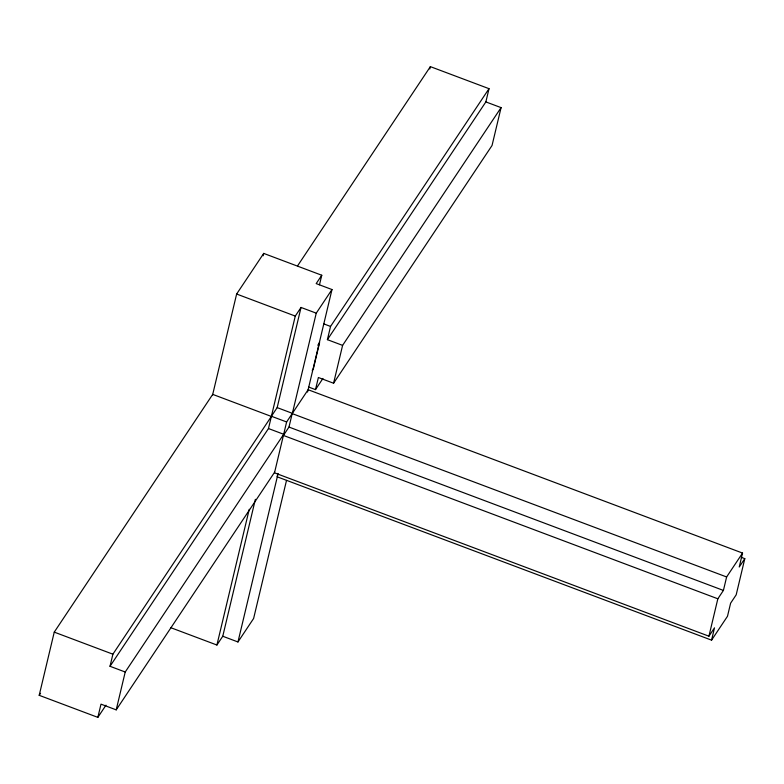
<?xml version="1.0" encoding="UTF-8"?>
<svg xmlns="http://www.w3.org/2000/svg" width="784" height="784" viewBox="0 0 784 784"><rect width="100%" height="100%" fill="white"/><g stroke="black" fill="none" stroke-linecap="round" stroke-linejoin="round"><path stroke-width="1.18" d="M105.977 705.179L97.843 717.37L39.2 695.32L54.253 632.129L212.719 394.381L271.372 416.441L268.481 428.544L110.015 666.292L125.224 672.015L283.69 434.267L268.481 428.544M97.843 717.37L100.999 704.15L116.208 709.863L274.674 472.115M110.015 666.292L112.896 654.189L271.372 416.441M116.208 709.863L125.224 672.015M212.582 394.969L236.631 294.029L263.708 253.408L321.763 275.243L319.49 284.768M263.14 255.78L263.708 253.408M170.667 627.641L216.913 645.026L249.243 509.296M741.36 557.355L744.8 558.649L739.224 567.008L742.546 553.073L308.122 389.717L286.621 421.968L271.411 416.255L295.274 316.079L301.036 307.446L316.246 313.159L331.985 289.541L316.187 283.602L321.763 275.243M271.411 416.255L277.173 407.611L301.036 307.446M216.913 645.026L222.764 636.245L255.378 499.33M286.621 421.968L274.498 472.83L708.932 636.196L714.498 627.827L711.568 640.156L277.144 476.799L277.938 473.438M726.621 576.965L723.416 590.43L717.84 598.79L283.416 435.434L288.982 427.064L292.197 413.609L726.621 576.965L742.546 553.073M222.764 636.245L237.964 641.969L277.957 474.085M316.246 313.159L292.373 413.335L277.173 407.611M286.523 480.376L253.614 618.488L237.964 641.969M307.563 392.039L331.985 289.541M308.729 387.071L315.491 389.619L318.382 377.506L333.582 383.229L492.048 145.481L501.074 107.624L485.864 101.91L327.398 339.658L342.598 345.372L501.074 107.624M327.398 339.658L330.544 326.428L489.02 88.68L430.367 66.63L297.636 265.766M333.582 383.229L342.598 345.372M429.808 68.963L430.367 66.63M485.864 101.91L489.02 88.68M708.932 636.196L717.84 598.79M744.8 558.649L736.186 594.821L730.61 603.19L727.493 616.263L711.568 640.156M39.2 695.32L40.552 693.291M317.814 345.254L319.607 342.559L313.404 368.578L312.208 370.371M315.491 389.619L322.939 378.437M323.782 323.88L330.544 326.428M236.631 294.029L295.274 316.079M288.982 427.064L723.416 590.43M54.253 632.129L112.896 654.189"/></g></svg>
